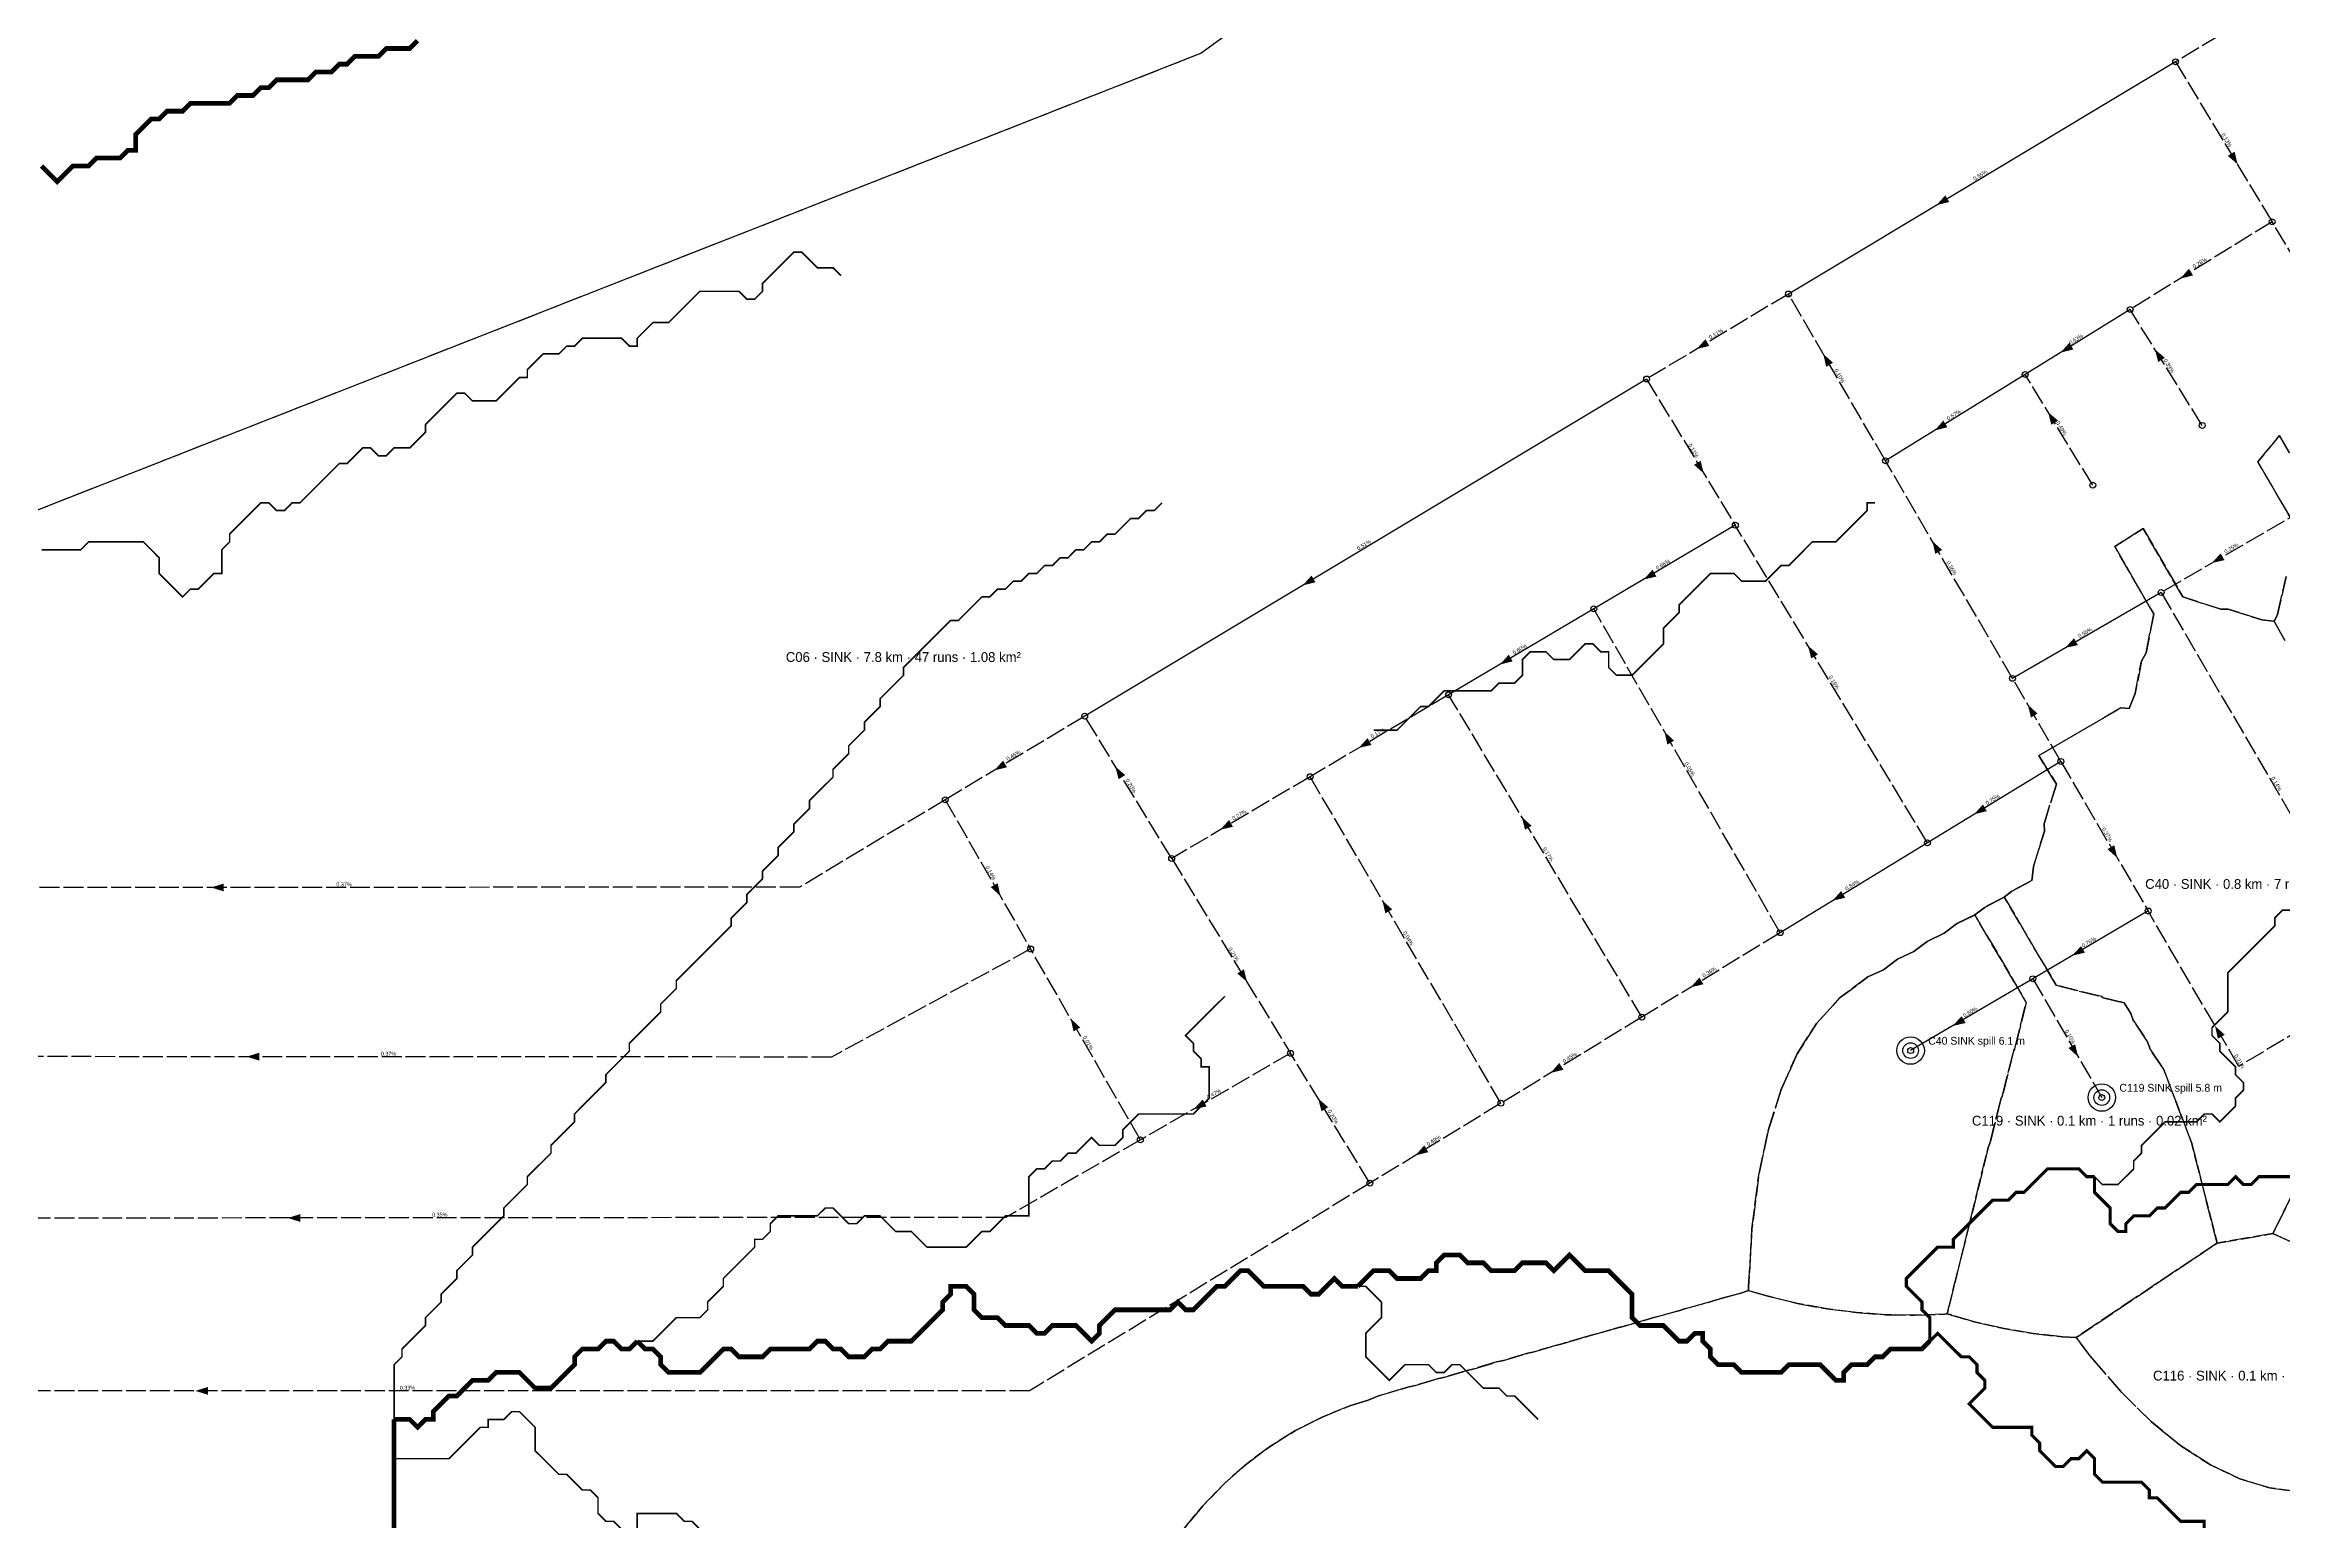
# Model space of a CAD drawing. Header units: metres. Extents: x 442821 to 452274, y 2561971 to 2571293.
# Drawn here: x 443661 to 444804, y 2566008 to 2566762 of the extents above; entities that cross this region are included whole.
import ezdxf
from ezdxf.enums import TextEntityAlignment as Align

# ---------------------------------------------------------------- set-up
doc = ezdxf.new("R2010")
doc.units = ezdxf.units.M
doc.header["$LTSCALE"] = 8
doc.linetypes.add('DASHED', pattern=[1.524, 1.27, -0.254])
for name, color, linetype in [('A_ARROWS', 7, 'Continuous'), ('A_CATCH_LABEL', 7, 'Continuous'), ('A_CATCHMENTS', 7, 'Continuous'), ('A_ENVELOPE', 3, 'Continuous'), ('A_GRADIENT', 8, 'Continuous'), ('A_JUNCTIONS', 8, 'Continuous'), ('A_OUTLET_LABEL', 7, 'Continuous'), ('A_OUTLETS', 7, 'Continuous'), ('A_RUNS', 7, 'Continuous'), ('A_STREAMS', 5, 'Continuous')]:
    doc.layers.add(name, color=color, linetype=linetype)

msp = doc.modelspace()

# ---------------------------------------------------------------- linework, layer by layer
at = {"layer": 'A_ARROWS', "color": 3}
for points in [[(444780.3, 2566701), (444775.2, 2566705.4), (444778.7, 2566707.5)], [(444626.5, 2566680.2), (444631, 2566685.2), (444633, 2566681.8)], [(444751, 2566642.7), (444755.4, 2566647.7), (444757.5, 2566644.3)], [(444504, 2566606.7), (444508.5, 2566611.7), (444510.5, 2566608.3)], [(444689.9, 2566604.9), (444694.3, 2566609.9), (444696.4, 2566606.5)], [(444568.7, 2566604.2), (444573.7, 2566599.7), (444570.2, 2566597.6)], [(444738, 2566606.6), (444743.1, 2566602.2), (444739.7, 2566600.1)], [(444683.5, 2566574.5), (444688.6, 2566570.1), (444685.1, 2566568)], [(444625.6, 2566565.1), (444630, 2566570.2), (444632.1, 2566566.8)], [(444507.7, 2566543.1), (444502.7, 2566547.6), (444506.1, 2566549.6)], [(444624.4, 2566508.6), (444629.4, 2566504.1), (444625.9, 2566502.1)], [(444477, 2566489), (444481.5, 2566494), (444483.5, 2566490.5)], [(444767, 2566497.4), (444771.6, 2566502.3), (444773.6, 2566498.9)], [(444302.9, 2566486), (444307.4, 2566491), (444309.4, 2566487.6)], [(444403.6, 2566445.6), (444408.1, 2566450.6), (444410.1, 2566447.2)], [(444560.9, 2566455.2), (444566, 2566450.8), (444562.5, 2566448.7)], [(444692.2, 2566454.1), (444696.7, 2566459), (444698.7, 2566455.5)], [(444673.2, 2566425), (444678.1, 2566420.5), (444674.7, 2566418.5)], [(444331.5, 2566403), (444336, 2566408), (444338, 2566404.5)], [(444487.6, 2566411.3), (444492.5, 2566406.7), (444489.1, 2566404.7)], [(444145.4, 2566391.5), (444149.9, 2566396.5), (444151.9, 2566393.1)], [(444207.2, 2566393.5), (444212.3, 2566389.1), (444208.9, 2566387)], [(444645.7, 2566369.1), (444650.2, 2566374.1), (444652.2, 2566370.7)], [(444260.8, 2566361.2), (444265.3, 2566366.2), (444267.3, 2566362.7)], [(444414.8, 2566367.7), (444419.8, 2566363.2), (444416.4, 2566361.2)], [(443745.6, 2566331.7), (443752, 2566333.7), (443752, 2566329.7)], [(444148.6, 2566327.3), (444143.6, 2566331.9), (444147.1, 2566333.9)], [(444343.6, 2566325), (444348.6, 2566320.5), (444345.1, 2566318.5)], [(444573.4, 2566324.9), (444577.8, 2566329.9), (444579.9, 2566326.5)], [(444274.5, 2566283.4), (444269.5, 2566287.8), (444272.9, 2566289.9)], [(444501, 2566280.7), (444505.4, 2566285.7), (444507.5, 2566282.3)], [(444184.4, 2566264.8), (444189.3, 2566260.2), (444185.9, 2566258.2)], [(443763.7, 2566245.3), (443770.1, 2566247.3), (443770.1, 2566243.3)], [(444429.5, 2566237), (444433.9, 2566242.1), (444436, 2566238.6)], [(444247.2, 2566218.4), (444251.8, 2566223.4), (444253.8, 2566219.9)], [(444310.8, 2566223.9), (444315.9, 2566219.5), (444312.5, 2566217.4)], [(444360.5, 2566194.9), (444365, 2566200), (444367, 2566196.5)], [(443784.7, 2566162.9), (443791.1, 2566164.9), (443791.1, 2566160.9)], [(443737.5, 2566074.6), (443743.9, 2566076.6), (443743.9, 2566072.6)]]:
    msp.add_solid(points, dxfattribs=at)
at = {"layer": 'A_ARROWS', "color": 2}
for points in [[(444718.8, 2566346.8), (444713.8, 2566351.3), (444717.3, 2566353.3)], [(444695.8, 2566296.9), (444700.3, 2566301.8), (444702.3, 2566298.4)], [(444634.8, 2566261), (444639.3, 2566266), (444641.4, 2566262.5)], [(444768.7, 2566261), (444773.7, 2566256.5), (444770.2, 2566254.5)]]:
    msp.add_solid(points, dxfattribs=at)
at = {"layer": 'A_ARROWS', "color": 4}
msp.add_solid([(444698.8, 2566245.2), (444693.9, 2566249.7), (444697.3, 2566251.7)], dxfattribs=at)
at = {"layer": 'A_CATCHMENTS', "color": 3, "linetype": 'DASHED'}
for points in [[(443209.9, 2566349), (444250.9, 2566757.8), (444659.1, 2567054.9)], [(444825.1, 2566521.9), (444801.6, 2566562.5), (444790.6, 2566549.1), (444811.1, 2566513.8)], [(444805, 2566490.5), (444800.6, 2566471.1), (444799, 2566467.6), (444798.6, 2566467.7), (444792.6, 2566468.4), (444775.5, 2566473.9), (444771.7, 2566473.8), (444752.3, 2566480.1), (444732, 2566515.1), (444717.5, 2566505.8), (444737.4, 2566471.4), (444733.6, 2566451.6), (444731.1, 2566447.3), (444728, 2566430.7), (444724.9, 2566423.1), (444724.9, 2566423.1), (444720.7, 2566423.5), (444678.8, 2566399.1), (444687.7, 2566384.5), (444681.4, 2566364.2), (444681.6, 2566360.5), (444676, 2566342.5), (444675.4, 2566336.4), (444675.1, 2566335.2), (444665, 2566329.9), (444661.1, 2566326.8), (444651.3, 2566321.7), (444646.1, 2566317.7), (444636.8, 2566313.2), (444630.5, 2566308.3), (444621.7, 2566304.1), (444615, 2566299), (444606.6, 2566295.1), (444599.5, 2566289.7), (444591.5, 2566286), (444577.3, 2566275.5), (444565.3, 2566262.3), (444555.4, 2566246.8), (444547.2, 2566228.6), (444540.6, 2566207.6), (444535.6, 2566184), (444532.3, 2566157.4), (444530.6, 2566127.7), (444530.6, 2566125.8), (444525.5, 2566124.2), (444514.7, 2566121.3), (444510.5, 2566119.9), (444497.9, 2566116.5), (444495.5, 2566115.7), (444481, 2566111.7), (444480.5, 2566111.5), (444465.4, 2566107.2), (444464.8, 2566107.1), (444450.4, 2566103), (444449.1, 2566102.7), (444435.4, 2566098.7), (444433.4, 2566098.2), (444420.4, 2566094.4), (444417.8, 2566093.8), (444405.4, 2566090.1), (444402.1, 2566089.4), (444390.4, 2566085.9), (444386.8, 2566085), (444375.4, 2566081.6), (444371.7, 2566080.8), (444360.3, 2566077.3), (444356.6, 2566076.5), (444341.6, 2566072), (444336.3, 2566069.9), (444327, 2566067), (444312.8, 2566061.2), (444299.3, 2566054.4), (444286.4, 2566046.4), (444274.3, 2566037.4), (444262.8, 2566027.2), (444251.9, 2566015.9), (444241.8, 2566003.6)]]:
    msp.add_lwpolyline(points, dxfattribs=at)
at = {"layer": 'A_CATCHMENTS', "color": 1, "linetype": 'DASHED'}
for points in [[(444811.1, 2566513.8), (444790.6, 2566549.1), (444801.6, 2566562.5), (444825.1, 2566521.9)], [(444804.5, 2566457.7), (444799, 2566467.6), (444800.6, 2566471.1), (444805, 2566490.5)], [(444241.8, 2566003.6), (444251.9, 2566015.9), (444262.8, 2566027.2), (444274.3, 2566037.4), (444286.4, 2566046.4), (444299.3, 2566054.4), (444312.8, 2566061.2), (444327, 2566067), (444336.3, 2566069.9), (444341.6, 2566072), (444356.6, 2566076.5), (444360.3, 2566077.3), (444371.7, 2566080.8), (444375.4, 2566081.6), (444386.8, 2566085), (444390.4, 2566085.9), (444402.1, 2566089.4), (444405.4, 2566090.1), (444417.8, 2566093.8), (444420.4, 2566094.4), (444433.4, 2566098.2), (444435.4, 2566098.7), (444449.1, 2566102.7), (444450.4, 2566103), (444464.8, 2566107.1), (444465.4, 2566107.2), (444480.5, 2566111.5), (444481, 2566111.7), (444495.5, 2566115.7), (444497.9, 2566116.5), (444510.5, 2566119.9), (444514.7, 2566121.3), (444525.5, 2566124.2), (444530.6, 2566125.8), (444540.5, 2566122.9), (444555.6, 2566119.3), (444570.6, 2566116.5), (444585.7, 2566114.6), (444600.7, 2566113.5), (444615.7, 2566113.3), (444630.8, 2566113.8), (444632, 2566114), (444645.8, 2566109.9), (444660.9, 2566106.4), (444675.9, 2566103.9), (444690.9, 2566102.2), (444697.9, 2566101.9), (444706, 2566091.1), (444721.1, 2566073.7), (444736.2, 2566058.8), (444751.3, 2566046.5), (444766.4, 2566036.8), (444781.4, 2566029.7), (444796.5, 2566025.1), (444811.5, 2566023)]]:
    msp.add_lwpolyline(points, dxfattribs=at)
at = {"layer": 'A_CATCHMENTS', "color": 2, "linetype": 'DASHED'}
msp.add_lwpolyline([(444821, 2566200.9), (444798.3, 2566154.9), (444769.8, 2566150.1), (444756.7, 2566201.5), (444742.4, 2566239.1), (444735.7, 2566248.8), (444734.1, 2566253.2), (444726.9, 2566264), (444725.8, 2566267.3), (444722.3, 2566272.8), (444711.6, 2566275.4), (444710.7, 2566276), (444687.6, 2566281.8), (444687.6, 2566281.8), (444661.1, 2566326.8), (444665, 2566329.9), (444675.1, 2566335.2), (444675.4, 2566336.4), (444676, 2566342.5), (444681.6, 2566360.5), (444681.4, 2566364.2), (444687.7, 2566384.5), (444678.8, 2566399.1), (444720.7, 2566423.5), (444724.9, 2566423.1), (444724.9, 2566423.1), (444728, 2566430.7), (444731.1, 2566447.3), (444733.6, 2566451.6), (444737.4, 2566471.4), (444717.5, 2566505.8), (444732, 2566515.1), (444752.3, 2566480.1), (444771.7, 2566473.8), (444775.5, 2566473.9), (444792.6, 2566468.4), (444798.6, 2566467.7), (444799, 2566467.6), (444804.5, 2566457.7)], dxfattribs=at)
at = {"layer": 'A_CATCHMENTS', "color": 4, "linetype": 'DASHED'}
msp.add_lwpolyline([(444659.4, 2566223.6), (444660.2, 2566225.4), (444665.9, 2566248.3), (444666.5, 2566249.3), (444672.3, 2566273), (444646.1, 2566317.7), (444651.3, 2566321.7), (444661.1, 2566326.8), (444687.6, 2566281.8), (444710.7, 2566276), (444711.6, 2566275.4), (444722.3, 2566272.8), (444725.8, 2566267.3), (444726.9, 2566264), (444734.1, 2566253.2), (444735.7, 2566248.8), (444742.4, 2566239.1), (444756.7, 2566201.5), (444769.8, 2566150.1), (444697.9, 2566101.9), (444690.9, 2566102.2), (444675.9, 2566103.9), (444660.9, 2566106.4), (444645.8, 2566109.9), (444632, 2566114), (444652.9, 2566198.9), (444653.9, 2566201.5), (444659.4, 2566223.6)], close=True, dxfattribs=at)
at = {"layer": 'A_CATCHMENTS', "color": 2, "linetype": 'DASHED'}
msp.add_lwpolyline([(444555.4, 2566246.8), (444565.3, 2566262.3), (444577.3, 2566275.5), (444591.5, 2566286), (444599.5, 2566289.7), (444606.6, 2566295.1), (444615, 2566299), (444621.7, 2566304.1), (444630.5, 2566308.3), (444636.8, 2566313.2), (444646.1, 2566317.7), (444672.3, 2566273), (444666.5, 2566249.3), (444665.9, 2566248.3), (444660.2, 2566225.4), (444659.4, 2566223.6), (444653.9, 2566201.5), (444652.9, 2566198.9), (444632, 2566114), (444630.8, 2566113.8), (444615.7, 2566113.3), (444600.7, 2566113.5), (444585.7, 2566114.6), (444570.6, 2566116.5), (444555.6, 2566119.3), (444540.5, 2566122.9), (444530.6, 2566125.8), (444530.6, 2566127.7), (444532.3, 2566157.4), (444535.6, 2566184), (444540.6, 2566207.6), (444547.2, 2566228.6), (444555.4, 2566246.8)], close=True, dxfattribs=at)
at = {"layer": 'A_CATCHMENTS', "color": 4, "linetype": 'DASHED'}
msp.add_lwpolyline([(444824.8, 2566142.8), (444798.3, 2566154.9), (444821, 2566200.9)], dxfattribs=at)
at = {"layer": 'A_CATCHMENTS', "color": 3, "linetype": 'DASHED'}
msp.add_lwpolyline([(444871.6, 2566023.2), (444862.6, 2566024), (444856.6, 2566023.2), (444844.1, 2566023.7), (444841.6, 2566023.3), (444826.6, 2566023.4), (444825.6, 2566023.5), (444811.5, 2566023), (444796.5, 2566025.1), (444781.4, 2566029.7), (444766.4, 2566036.8), (444751.3, 2566046.5), (444736.2, 2566058.8), (444721.1, 2566073.7), (444706, 2566091.1), (444697.9, 2566101.9), (444769.8, 2566150.1), (444798.3, 2566154.9), (444824.8, 2566142.8), (444843.3, 2566137), (444861.8, 2566133.8), (444880.3, 2566133.1), (444881, 2566024.1), (444871.6, 2566023.2)], close=True, dxfattribs=at)
at = {"layer": 'A_ENVELOPE', "color": 3}
msp.add_lwpolyline([(443922.9, 2562555.5), (443114.8, 2564922.9), (443209.9, 2566349), (444250.9, 2566757.8), (445002, 2567304.5)], dxfattribs=at)
at = {"layer": 'A_JUNCTIONS'}
for centre in [(444748.6, 2566753.4), (444797.9, 2566671.7), (444550.9, 2566634.8), (444725.4, 2566626.9), (444478.5, 2566591.4), (444671.8, 2566593.7), (444762.2, 2566567.7), (444600.5, 2566549.6), (444706.3, 2566537.2), (444523.8, 2566516.7), (444741.2, 2566482.4), (444451.5, 2566474), (444665.3, 2566438.5), (444377.4, 2566430.1), (444191.6, 2566419.2), (444690, 2566396.1), (444306.7, 2566388.3), (444120.4, 2566376.5), (444236, 2566346.5), (444621.9, 2566354.5), (444734.6, 2566319.7), (444164, 2566300.3), (444546.7, 2566308.6), (444675.7, 2566285.1), (444476.1, 2566265.5), (444296.7, 2566247), (444613.3, 2566248.4), (444404.1, 2566221.5), (444710.9, 2566224.4), (444220, 2566202.8), (444337.2, 2566180.7)]:
    msp.add_circle(centre, 1.5, dxfattribs=at)
at = {"layer": 'A_OUTLETS', "color": 1}
for centre, radius in [((444613.3, 2566248.4), 7), ((444613.3, 2566248.4), 4), ((444710.9, 2566224.4), 7), ((444710.9, 2566224.4), 4)]:
    msp.add_circle(centre, radius, dxfattribs=at)
at = {"layer": 'A_RUNS', "color": 3, "linetype": 'DASHED'}
for points in [[(444823.2, 2566798.2), (444748.6, 2566753.4)], [(444748.6, 2566753.4), (444797.9, 2566671.7)], [(444797.9, 2566671.7), (444725.4, 2566626.9)], [(444867.9, 2566555.8), (444797.9, 2566671.7)], [(444550.9, 2566634.8), (444478.5, 2566591.4)], [(444600.5, 2566549.6), (444550.9, 2566634.8)], [(444762.2, 2566567.7), (444725.4, 2566626.9)], [(444478.5, 2566591.4), (444523.7, 2566516.7)], [(444706.3, 2566537.2), (444671.8, 2566593.7)], [(444665.3, 2566438.5), (444600.5, 2566549.6)], [(444621.9, 2566354.5), (444523.7, 2566516.7)], [(444814.5, 2566524.9), (444741.2, 2566482.4)], [(444546.7, 2566308.6), (444451.5, 2566474)], [(444690, 2566396.1), (444665.3, 2566438.5)], [(444377.4, 2566430.1), (444306.7, 2566388.3)], [(444476.1, 2566265.5), (444377.4, 2566430.1)], [(444191.6, 2566419.2), (444120.4, 2566376.5)], [(444236, 2566346.5), (444191.6, 2566419.2)], [(444306.7, 2566388.3), (444236, 2566346.5)], [(444404.1, 2566221.5), (444306.7, 2566388.3)], [(444120.4, 2566376.5), (444046.1, 2566331.9), (443494.1, 2566331.5)], [(444120.4, 2566376.5), (444164, 2566300.3)], [(444236, 2566346.5), (444296.7, 2566247)], [(444164, 2566300.3), (444062.3, 2566245.1), (443494.1, 2566245.4)], [(444220, 2566202.8), (444164, 2566300.3)], [(444546.7, 2566308.6), (444476.1, 2566265.5)], [(444476.1, 2566265.5), (444404.1, 2566221.5)], [(444296.7, 2566247), (444220, 2566202.8)], [(444337.2, 2566180.7), (444296.7, 2566247)], [(444404.1, 2566221.5), (444337.2, 2566180.7)], [(444220, 2566202.8), (444151.3, 2566163.2), (443494.1, 2566162.7)], [(444337.2, 2566180.7), (444163.4, 2566074.6), (443412.6, 2566074.6), (443412.6, 2566162.6)]]:
    msp.add_lwpolyline(points, dxfattribs=at)
at = {"layer": 'A_RUNS', "color": 3}
for points in [[(444748.6, 2566753.4), (444550.9, 2566634.8)], [(444725.4, 2566626.9), (444671.8, 2566593.7)], [(444478.5, 2566591.4), (444191.6, 2566419.2)], [(444671.8, 2566593.7), (444600.5, 2566549.6)], [(444523.7, 2566516.7), (444451.5, 2566474)], [(444741.2, 2566482.4), (444665.3, 2566438.5)], [(444451.5, 2566474), (444377.4, 2566430.1)], [(444690, 2566396.1), (444621.9, 2566354.5)], [(444621.9, 2566354.5), (444546.7, 2566308.6)]]:
    msp.add_lwpolyline(points, dxfattribs=at)
at = {"layer": 'A_RUNS', "color": 2, "linetype": 'DASHED'}
for points in [[(444741.2, 2566482.4), (444856.2, 2566285.4)], [(444690, 2566396.1), (444734.6, 2566319.7)], [(444856.2, 2566285.4), (444780.8, 2566240.3), (444734.6, 2566319.7)]]:
    msp.add_lwpolyline(points, dxfattribs=at)
at = {"layer": 'A_RUNS', "color": 2}
for points in [[(444734.6, 2566319.7), (444675.7, 2566285.1)], [(444675.7, 2566285.1), (444613.3, 2566248.4)]]:
    msp.add_lwpolyline(points, dxfattribs=at)
at = {"layer": 'A_RUNS', "color": 4, "linetype": 'DASHED'}
msp.add_lwpolyline([(444675.7, 2566285.1), (444710.9, 2566224.4)], dxfattribs=at)
at = {"layer": 'A_STREAMS', "color": 5}
for points, const_width in [([(443851, 2566764.2), (443847, 2566760.2), (443843, 2566760.2), (443839, 2566760.2), (443835, 2566760.2), (443831, 2566756.2), (443827, 2566756.2), (443823, 2566756.2), (443819, 2566756.2), (443815, 2566752.2), (443811, 2566752.2), (443807, 2566748.2), (443803, 2566748.2), (443799, 2566748.2), (443795, 2566744.2), (443791, 2566744.2), (443787, 2566744.2), (443783, 2566744.2), (443779, 2566744.2), (443775, 2566740.2), (443771, 2566740.2), (443767, 2566736.2), (443763, 2566736.2), (443759, 2566736.2), (443755, 2566732.2), (443751, 2566732.2), (443747, 2566732.2), (443743, 2566732.2), (443739, 2566732.2), (443735, 2566732.2), (443731, 2566728.2), (443727, 2566728.2), (443723, 2566728.2), (443719, 2566724.2), (443715, 2566724.2), (443711, 2566720.2), (443707, 2566716.2), (443707, 2566712.2), (443707, 2566708.2), (443703, 2566708.2), (443699, 2566704.2), (443695, 2566704.2), (443691, 2566704.2), (443687, 2566704.2), (443683, 2566700.2), (443679, 2566700.2), (443675, 2566700.2), (443671, 2566696.2), (443667, 2566692.2), (443663, 2566696.2), (443659, 2566700.2)], 2.4), ([(444067.1, 2566644.2), (444063.1, 2566648.2), (444059.1, 2566648.2), (444055.1, 2566648.2), (444051.1, 2566652.2), (444047.1, 2566656.2), (444043.1, 2566656.2), (444039.1, 2566652.2), (444035.1, 2566648.2), (444031.1, 2566644.2), (444027.1, 2566640.2), (444027.1, 2566636.2), (444023.1, 2566632.2), (444019.1, 2566632.2), (444015.1, 2566636.2), (444011.1, 2566636.2), (444007.1, 2566636.2), (444003.1, 2566636.2), (443999.1, 2566636.2), (443995.1, 2566636.2), (443991.1, 2566632.2), (443987.1, 2566628.2), (443983.1, 2566624.2), (443979.1, 2566620.2), (443975.1, 2566620.2), (443971.1, 2566620.2), (443967.1, 2566616.2), (443963.1, 2566612.2), (443963.1, 2566608.2), (443959.1, 2566608.2), (443955.1, 2566612.2), (443951.1, 2566612.2), (443947.1, 2566612.2), (443943.1, 2566612.2), (443939.1, 2566612.2), (443935.1, 2566612.2), (443931.1, 2566608.2), (443927.1, 2566608.2), (443923.1, 2566604.2), (443919.1, 2566604.2), (443915.1, 2566604.2), (443911, 2566600.2), (443907, 2566596.2), (443907, 2566592.2), (443903, 2566592.2), (443899, 2566588.2), (443895, 2566584.2), (443891, 2566580.2), (443887, 2566580.2), (443883, 2566580.2), (443879, 2566580.2), (443875, 2566584.2), (443871, 2566584.2), (443867, 2566580.2), (443863, 2566576.2), (443859, 2566572.2), (443855, 2566568.2), (443855, 2566564.2), (443851, 2566560.2), (443847, 2566556.2), (443843, 2566556.2), (443839, 2566556.2), (443835, 2566552.2), (443831, 2566552.2), (443827, 2566556.2), (443823, 2566556.2), (443819, 2566552.2), (443815, 2566548.2), (443811, 2566548.2), (443807, 2566544.2), (443803, 2566540.2), (443799, 2566536.2), (443795, 2566532.2), (443791, 2566528.2), (443787, 2566528.2), (443783, 2566524.2), (443779, 2566524.2), (443775, 2566528.2), (443771, 2566528.2), (443767, 2566524.2), (443763, 2566520.2), (443759, 2566516.2), (443755, 2566512.2), (443755, 2566508.2), (443751, 2566504.2), (443751, 2566500.1), (443751, 2566496.1), (443751, 2566492.1), (443747, 2566492.1), (443743, 2566488.1), (443739, 2566484.1), (443735, 2566484.1), (443731, 2566480.1), (443727, 2566484.1), (443723, 2566488.1), (443719, 2566492.1), (443719, 2566496.1), (443719, 2566500.1), (443715, 2566504.2), (443711, 2566508.2), (443707, 2566508.2), (443703, 2566508.2), (443699, 2566508.2), (443695, 2566508.2), (443691, 2566508.2), (443687, 2566508.2), (443683, 2566508.2), (443679, 2566504.2), (443675, 2566504.2), (443671, 2566504.2), (443667, 2566504.2), (443663, 2566504.2), (443659, 2566504.2)], 0.8), ([(444231.1, 2566528.2), (444227.1, 2566524.2), (444223.1, 2566524.2), (444219.1, 2566520.2), (444215.1, 2566520.2), (444211.1, 2566516.2), (444207.1, 2566512.2), (444203.1, 2566512.2), (444199.1, 2566508.2), (444195.1, 2566508.2), (444191.1, 2566504.2), (444187.1, 2566504.2), (444183.1, 2566500.1), (444179.1, 2566500.1), (444175.1, 2566496.1), (444171.1, 2566496.1), (444167.1, 2566492.1), (444163.1, 2566492.1), (444159.1, 2566488.1), (444155.1, 2566488.1), (444151.1, 2566484.1), (444147.1, 2566484.1), (444143.1, 2566480.1), (444139.1, 2566480.1), (444135.1, 2566476.1), (444131.1, 2566472.1), (444127.1, 2566468.1), (444123.1, 2566468.1), (444119.1, 2566464.1), (444115.1, 2566460.1), (444111.1, 2566456.1), (444107.1, 2566452.1), (444103.1, 2566448.1), (444099.1, 2566444.1), (444099.1, 2566440.1), (444095.1, 2566436.1), (444091.1, 2566432.1), (444087.1, 2566428.1), (444087.1, 2566424.1), (444083.1, 2566420.1), (444079.1, 2566416.1), (444079.1, 2566412.1), (444075.1, 2566408.1), (444071.1, 2566404.1), (444071.1, 2566400.1), (444067.1, 2566396.1), (444063.1, 2566392.1), (444063.1, 2566388.1), (444059.1, 2566384.1), (444055.1, 2566380.1), (444051.1, 2566376.1), (444051.1, 2566372.1), (444047.1, 2566368.1), (444043.1, 2566364.1), (444043.1, 2566360.1), (444039.1, 2566356.1), (444035.1, 2566352.1), (444035.1, 2566348.1), (444031.1, 2566344.1), (444027.1, 2566340.1), (444027.1, 2566336.1), (444023.1, 2566332.1), (444019.1, 2566328.1), (444019.1, 2566324.1), (444015.1, 2566320.1), (444011.1, 2566316.1), (444011.1, 2566312.1), (444007.1, 2566308.1), (444003.1, 2566304.1), (443999.1, 2566300.1), (443995.1, 2566296.1), (443991.1, 2566292.1), (443987.1, 2566288.1), (443983.1, 2566284.1), (443983.1, 2566280.1), (443979.1, 2566276.1), (443975.1, 2566272.1), (443975.1, 2566268.1), (443971.1, 2566264.1), (443967.1, 2566260.1), (443963.1, 2566256.1), (443959.1, 2566252.1), (443959.1, 2566248.1), (443955.1, 2566244.1), (443951.1, 2566240.1), (443947.1, 2566236.1), (443947.1, 2566232.1), (443943.1, 2566228.1), (443939.1, 2566224.1), (443935.1, 2566220.1), (443931.1, 2566216), (443931.1, 2566212), (443927.1, 2566208), (443923.1, 2566204), (443919.1, 2566200), (443919.1, 2566196), (443915.1, 2566192), (443911, 2566188), (443907, 2566184), (443907, 2566180), (443903, 2566176), (443899, 2566172), (443895, 2566168), (443895, 2566164), (443891, 2566160), (443887, 2566156), (443883, 2566152), (443879, 2566148), (443879, 2566144), (443875, 2566140), (443871, 2566136), (443871, 2566132), (443867, 2566128), (443863, 2566124), (443863, 2566120), (443859, 2566116), (443855, 2566112), (443855, 2566108), (443851, 2566104), (443847, 2566100), (443843, 2566096), (443843, 2566092), (443839, 2566088), (443839, 2566084), (443839, 2566080), (443839, 2566076), (443839, 2566072), (443839, 2566068), (443839, 2566064), (443839, 2566060)], 0.8), ([(444595.1, 2566528.2), (444591.1, 2566528.2), (444591.1, 2566524.2), (444587.1, 2566520.2), (444583.1, 2566516.2), (444579.1, 2566512.2), (444575.1, 2566508.2), (444571.1, 2566508.2), (444567.1, 2566508.2), (444563.1, 2566508.2), (444559.1, 2566504.2), (444555.1, 2566500.1), (444551.1, 2566496.1), (444547.1, 2566496.1), (444543.1, 2566492.1), (444539.1, 2566488.1), (444535.1, 2566488.1), (444531.1, 2566488.1), (444527.1, 2566488.1), (444523.1, 2566492.1), (444519.1, 2566492.1), (444515.1, 2566492.1), (444511.1, 2566492.1), (444507.1, 2566488.1), (444503.1, 2566484.1), (444499.1, 2566480.1), (444495.1, 2566476.1), (444495.1, 2566472.1), (444491.1, 2566468.1), (444487.1, 2566464.1), (444487.1, 2566460.1), (444487.1, 2566456.1), (444483.1, 2566452.1), (444479.1, 2566448.1), (444475.1, 2566444.1), (444471.1, 2566440.1), (444467.1, 2566440.1), (444463.1, 2566440.1), (444459.1, 2566444.1), (444459.1, 2566448.1), (444459.1, 2566452.1), (444455.1, 2566452.1), (444451.1, 2566456.1), (444447.1, 2566456.1), (444443.1, 2566452.1), (444439.1, 2566448.1), (444435.1, 2566448.1), (444431.1, 2566448.1), (444427.1, 2566452.1), (444423.1, 2566452.1), (444419.1, 2566452.1), (444415.1, 2566448.1), (444415.1, 2566444.1), (444415.1, 2566440.1), (444411.1, 2566436.1), (444407.1, 2566436.1), (444403.1, 2566436.1), (444399.1, 2566432.1), (444395.1, 2566432.1), (444391.1, 2566432.1), (444387.1, 2566432.1), (444383.1, 2566432.1), (444379.1, 2566432.1), (444375.1, 2566432.1), (444371.1, 2566428.1), (444367.1, 2566424.1), (444363.1, 2566424.1), (444359.1, 2566420.1), (444355.1, 2566416.1), (444351.1, 2566412.1), (444347.1, 2566412.1), (444343.1, 2566412.1), (444339.1, 2566412.1)], 0.8), ([(444807.2, 2566320.1), (444803.2, 2566320.1), (444799.2, 2566316.1), (444799.2, 2566312.1), (444795.2, 2566308.1), (444791.2, 2566304.1), (444787.2, 2566300.1), (444783.2, 2566296.1), (444779.2, 2566292.1), (444775.2, 2566288.1), (444775.2, 2566284.1), (444775.2, 2566280.1), (444775.2, 2566276.1), (444775.2, 2566272.1), (444775.2, 2566268.1), (444771.2, 2566264.1), (444767.2, 2566260.1), (444767.2, 2566256.1), (444771.2, 2566252.1), (444771.2, 2566248.1), (444775.2, 2566244.1), (444779.2, 2566240.1), (444779.2, 2566236.1), (444783.2, 2566232.1), (444783.2, 2566228.1), (444779.2, 2566224.1), (444779.2, 2566220.1), (444775.2, 2566216), (444771.2, 2566212), (444767.2, 2566216), (444763.2, 2566216), (444759.2, 2566212), (444755.2, 2566212), (444751.2, 2566212), (444747.2, 2566212), (444743.2, 2566212), (444739.2, 2566208), (444735.2, 2566204), (444731.2, 2566200), (444731.2, 2566196), (444727.2, 2566192), (444727.2, 2566188), (444723.2, 2566184), (444719.2, 2566180), (444715.2, 2566180), (444711.2, 2566180), (444707.2, 2566184)], 0.8), ([(444263.1, 2566276.1), (444259.1, 2566272.1), (444255.1, 2566268.1), (444251.1, 2566264.1), (444247.1, 2566260.1), (444243.1, 2566256.1), (444247.1, 2566252.1), (444247.1, 2566248.1), (444251.1, 2566244.1), (444251.1, 2566240.1), (444255.1, 2566240.1), (444255.1, 2566236.1), (444255.1, 2566232.1), (444255.1, 2566228.1), (444255.1, 2566224.1), (444251.1, 2566220.1), (444247.1, 2566216), (444243.1, 2566216), (444239.1, 2566216), (444235.1, 2566216), (444231.1, 2566216), (444227.1, 2566216), (444223.1, 2566216), (444219.1, 2566216), (444215.1, 2566212), (444211.1, 2566208), (444211.1, 2566204), (444207.1, 2566200), (444203.1, 2566200), (444199.1, 2566200), (444195.1, 2566204), (444191.1, 2566200), (444187.1, 2566196), (444183.1, 2566196), (444179.1, 2566192), (444175.1, 2566192), (444171.1, 2566188), (444167.1, 2566188), (444163.1, 2566184), (444163.1, 2566180), (444163.1, 2566176), (444163.1, 2566172), (444163.1, 2566168), (444163.1, 2566164), (444159.1, 2566164), (444155.1, 2566164), (444151.1, 2566164), (444147.1, 2566160), (444143.1, 2566156), (444139.1, 2566156), (444135.1, 2566152), (444131.1, 2566148), (444127.1, 2566148), (444123.1, 2566148), (444119.1, 2566148), (444115.1, 2566148), (444111.1, 2566148), (444107.1, 2566152), (444103.1, 2566156), (444099.1, 2566156), (444095.1, 2566156), (444091.1, 2566160), (444087.1, 2566164), (444083.1, 2566164), (444079.1, 2566164), (444075.1, 2566160), (444071.1, 2566160), (444067.1, 2566164), (444063.1, 2566168), (444059.1, 2566168), (444055.1, 2566164), (444051.1, 2566164), (444047.1, 2566164), (444043.1, 2566164), (444039.1, 2566164), (444035.1, 2566164), (444031.1, 2566160), (444031.1, 2566156), (444027.1, 2566152), (444023.1, 2566152), (444023.1, 2566148), (444019.1, 2566144), (444015.1, 2566140), (444011.1, 2566136), (444007.1, 2566132), (444007.1, 2566128), (444003.1, 2566124), (443999.1, 2566120), (443999.1, 2566116), (443995.1, 2566112), (443991.1, 2566112), (443987.1, 2566112), (443983.1, 2566112), (443979.1, 2566108), (443975.1, 2566104), (443971.1, 2566100), (443967.1, 2566100), (443963.1, 2566100)], 0.8), ([(444707.2, 2566184), (444703.2, 2566184), (444699.2, 2566188), (444695.2, 2566188), (444691.2, 2566188), (444687.2, 2566188), (444683.2, 2566188), (444679.2, 2566184), (444675.2, 2566180), (444671.2, 2566176), (444667.2, 2566176), (444663.2, 2566172), (444659.2, 2566172), (444655.2, 2566172), (444651.2, 2566168), (444647.2, 2566164), (444643.2, 2566160), (444639.2, 2566156), (444635.1, 2566152), (444635.1, 2566148), (444631.1, 2566148), (444627.1, 2566148), (444623.1, 2566144), (444619.1, 2566140), (444615.1, 2566136), (444611.1, 2566132), (444611.1, 2566128), (444615.1, 2566124), (444619.1, 2566120), (444619.1, 2566116), (444623.1, 2566112), (444623.1, 2566108), (444623.1, 2566104), (444623.1, 2566100)], 1.6), ([(444807.2, 2566184), (444803.2, 2566184), (444799.2, 2566184), (444795.2, 2566184), (444791.2, 2566184), (444787.2, 2566180), (444783.2, 2566180), (444779.2, 2566184), (444775.2, 2566180), (444771.2, 2566180), (444767.2, 2566180), (444763.2, 2566180), (444759.2, 2566180), (444755.2, 2566176), (444751.2, 2566176), (444747.2, 2566172), (444743.2, 2566168), (444739.2, 2566168), (444735.2, 2566164), (444731.2, 2566164), (444727.2, 2566164), (444723.2, 2566160), (444723.2, 2566156), (444719.2, 2566156), (444715.2, 2566160), (444715.2, 2566164), (444715.2, 2566168), (444711.2, 2566172), (444707.2, 2566176), (444707.2, 2566180), (444707.2, 2566184)], 1.6), ([(444623.1, 2566100), (444619.1, 2566096), (444615.1, 2566096), (444611.1, 2566096), (444607.1, 2566096), (444603.1, 2566096), (444599.1, 2566092), (444595.1, 2566092), (444591.1, 2566088), (444587.1, 2566088), (444583.1, 2566088), (444579.1, 2566084), (444579.1, 2566080), (444575.1, 2566080), (444571.1, 2566084), (444567.1, 2566088), (444563.1, 2566088), (444559.1, 2566088), (444555.1, 2566088), (444551.1, 2566088), (444547.1, 2566084), (444543.1, 2566084), (444539.1, 2566084), (444535.1, 2566084), (444531.1, 2566084), (444527.1, 2566084), (444523.1, 2566088), (444519.1, 2566088), (444515.1, 2566088), (444511.1, 2566092), (444511.1, 2566096), (444507.1, 2566100), (444507.1, 2566104), (444503.1, 2566104), (444499.1, 2566100), (444495.1, 2566100), (444491.1, 2566104), (444487.1, 2566108), (444483.1, 2566108), (444479.1, 2566108), (444475.1, 2566108), (444471.1, 2566112), (444471.1, 2566116), (444471.1, 2566120), (444471.1, 2566124), (444467.1, 2566128), (444463.1, 2566132), (444459.1, 2566136), (444455.1, 2566136), (444451.1, 2566136), (444447.1, 2566136), (444443.1, 2566140), (444439.1, 2566144), (444435.1, 2566140), (444431.1, 2566136), (444427.1, 2566140), (444423.1, 2566140), (444419.1, 2566140), (444415.1, 2566140), (444411.1, 2566136), (444407.1, 2566136), (444403.1, 2566136), (444399.1, 2566136), (444395.1, 2566140), (444391.1, 2566140), (444387.1, 2566140), (444383.1, 2566144), (444379.1, 2566144), (444375.1, 2566144), (444371.1, 2566140), (444371.1, 2566136), (444367.1, 2566136), (444363.1, 2566132), (444359.1, 2566132), (444355.1, 2566132), (444351.1, 2566132), (444347.1, 2566136), (444343.1, 2566136), (444339.1, 2566136), (444335.1, 2566132), (444331.1, 2566128)], 2.4), ([(444331.1, 2566128), (444327.1, 2566128), (444323.1, 2566128), (444319.1, 2566132), (444315.1, 2566128), (444311.1, 2566124), (444307.1, 2566124), (444303.1, 2566128), (444299.1, 2566128), (444295.1, 2566128), (444291.1, 2566128), (444287.1, 2566128), (444283.1, 2566128), (444279.1, 2566132), (444275.1, 2566136), (444271.1, 2566136), (444267.1, 2566132), (444263.1, 2566128), (444259.1, 2566128), (444255.1, 2566124), (444251.1, 2566120), (444247.1, 2566116), (444243.1, 2566116), (444239.1, 2566120), (444235.1, 2566116), (444231.1, 2566116), (444227.1, 2566116), (444223.1, 2566116), (444219.1, 2566116), (444215.1, 2566116), (444211.1, 2566116), (444207.1, 2566116), (444203.1, 2566112), (444199.1, 2566108), (444199.1, 2566104), (444195.1, 2566100), (444191.1, 2566104), (444187.1, 2566108), (444183.1, 2566108), (444179.1, 2566108), (444175.1, 2566108), (444171.1, 2566104), (444167.1, 2566104), (444163.1, 2566108), (444159.1, 2566108), (444155.1, 2566108), (444151.1, 2566108), (444147.1, 2566112), (444143.1, 2566112), (444139.1, 2566112), (444135.1, 2566116), (444135.1, 2566120), (444135.1, 2566124), (444131.1, 2566128), (444127.1, 2566128), (444123.1, 2566128), (444123.1, 2566124), (444119.1, 2566120), (444119.1, 2566116), (444115.1, 2566112), (444111.1, 2566108), (444107.1, 2566104), (444103.1, 2566100), (444099.1, 2566100), (444095.1, 2566100), (444091.1, 2566100), (444087.1, 2566096), (444083.1, 2566096), (444079.1, 2566092), (444075.1, 2566092), (444071.1, 2566092), (444067.1, 2566096), (444063.1, 2566096), (444059.1, 2566100), (444055.1, 2566100), (444051.1, 2566096), (444047.1, 2566096), (444043.1, 2566096), (444039.1, 2566096), (444035.1, 2566096), (444031.1, 2566096), (444027.1, 2566092), (444023.1, 2566092), (444019.1, 2566092), (444015.1, 2566092), (444011.1, 2566096), (444007.1, 2566096), (444003.1, 2566092), (443999.1, 2566088), (443995.1, 2566084), (443991.1, 2566084), (443987.1, 2566084), (443983.1, 2566084), (443979.1, 2566084), (443975.1, 2566088), (443975.1, 2566092), (443971.1, 2566096), (443967.1, 2566096), (443963.1, 2566100)], 2.4), ([(444423.1, 2566060), (444419.1, 2566064), (444415.1, 2566068), (444411.1, 2566072), (444407.1, 2566072), (444403.1, 2566076), (444399.1, 2566076), (444395.1, 2566076), (444391.1, 2566080), (444387.1, 2566084), (444383.1, 2566088), (444379.1, 2566088), (444375.1, 2566084), (444371.1, 2566084), (444367.1, 2566088), (444363.1, 2566088), (444359.1, 2566088), (444355.1, 2566088), (444351.1, 2566084), (444347.1, 2566080), (444343.1, 2566084), (444339.1, 2566088), (444335.1, 2566092), (444335.1, 2566096), (444335.1, 2566100), (444335.1, 2566104), (444339.1, 2566108), (444343.1, 2566112), (444343.1, 2566116), (444343.1, 2566120), (444339.1, 2566124), (444335.1, 2566128), (444331.1, 2566128)], 0.8), ([(444763.2, 2566004), (444763.2, 2566008), (444759.2, 2566008), (444755.2, 2566008), (444751.2, 2566008), (444747.2, 2566012), (444743.2, 2566016), (444739.2, 2566020), (444735.2, 2566020), (444735.2, 2566024), (444731.2, 2566028), (444727.2, 2566028), (444723.2, 2566028), (444719.2, 2566028), (444715.2, 2566028), (444711.2, 2566028), (444707.2, 2566032), (444707.2, 2566036), (444707.2, 2566040), (444703.2, 2566044), (444699.2, 2566040), (444695.2, 2566040), (444691.2, 2566036), (444687.2, 2566036), (444683.2, 2566040), (444679.2, 2566044), (444679.2, 2566048), (444675.2, 2566052), (444675.2, 2566056), (444671.2, 2566056), (444667.2, 2566056), (444663.2, 2566056), (444659.2, 2566056), (444655.2, 2566056), (444651.2, 2566060), (444647.2, 2566064), (444643.2, 2566068), (444647.2, 2566072), (444651.2, 2566076), (444651.2, 2566080), (444647.2, 2566084), (444647.2, 2566088), (444643.2, 2566092), (444639.2, 2566092), (444635.1, 2566096), (444631.1, 2566100), (444627.1, 2566104), (444623.1, 2566100)], 1.6), ([(443963.1, 2566100), (443959.1, 2566096), (443955.1, 2566096), (443951.1, 2566100), (443947.1, 2566100), (443943.1, 2566096), (443939.1, 2566096), (443935.1, 2566096), (443931.1, 2566092), (443931.1, 2566088), (443927.1, 2566084), (443923.1, 2566080), (443919.1, 2566076), (443915.1, 2566076), (443911, 2566076), (443907, 2566080), (443903, 2566084), (443899, 2566084), (443895, 2566084), (443891, 2566084), (443887, 2566080), (443883, 2566080), (443879, 2566080), (443875, 2566076), (443871, 2566072), (443867, 2566072), (443863, 2566068), (443859, 2566064), (443859, 2566060), (443855, 2566060), (443851, 2566056), (443847, 2566060), (443843, 2566060), (443839, 2566060)], 2.4), ([(443839, 2566060), (443839, 2566056), (443839, 2566052), (443839, 2566048), (443839, 2566044), (443839, 2566040)], 2.4), ([(443955.1, 2566004), (443951.1, 2566008), (443947.1, 2566008), (443943.1, 2566012), (443943.1, 2566016), (443943.1, 2566020), (443939.1, 2566024), (443935.1, 2566024), (443931.1, 2566028), (443927.1, 2566032), (443923.1, 2566032), (443919.1, 2566036), (443915.1, 2566040), (443911, 2566044), (443911, 2566048), (443911, 2566052), (443911, 2566056), (443907, 2566060), (443903, 2566064), (443899, 2566064), (443895, 2566060), (443891, 2566060), (443887, 2566060), (443887, 2566056), (443883, 2566056), (443879, 2566052), (443875, 2566048), (443871, 2566044), (443867, 2566040), (443863, 2566040), (443859, 2566040), (443855, 2566040), (443851, 2566040), (443847, 2566040), (443843, 2566040), (443839, 2566040)], 0.8), ([(443839, 2566040), (443839, 2566036), (443839, 2566032), (443839, 2566028), (443839, 2566024), (443839, 2566020), (443839, 2566016), (443839, 2566012), (443839, 2566008), (443839, 2566004)], 2.4), ([(443995.1, 2566004), (443991.1, 2566008), (443987.1, 2566008), (443983.1, 2566012), (443979.1, 2566012), (443975.1, 2566012), (443971.1, 2566012), (443967.1, 2566012), (443963.1, 2566012), (443963.1, 2566008), (443963.1, 2566004)], 0.8)]:
    msp.add_lwpolyline(points, dxfattribs=dict(at, const_width=const_width))

# ---------------------------------------------------------------- texts
at = {"layer": 'A_CATCH_LABEL', "color": 3}
for s, p in [('C06 · SINK · 7.8 km · 47 runs · 1.08 km²', (444099, 2566449.4)), ('C116 · SINK · 0.1 km · 1 runs · 0.02 km²', (444797.1, 2566082.4))]:
    msp.add_text(s, height=5, dxfattribs=at).set_placement(p, align=Align.MIDDLE_CENTER)
at = {"layer": 'A_CATCH_LABEL', "color": 2}
msp.add_text('C40 · SINK · 0.8 km · 7 runs · 0.07 km²', height=5, dxfattribs=at).set_placement((444791.2, 2566333.5), align=Align.MIDDLE_CENTER)
at = {"layer": 'A_CATCH_LABEL', "color": 4}
msp.add_text('C119 · SINK · 0.1 km · 1 runs · 0.02 km²', height=5, dxfattribs=at).set_placement((444704.6, 2566212.6), align=Align.MIDDLE_CENTER)
at = {"layer": 'A_GRADIENT', "color": 3}
for s, rotation, p in [('0.13%', -58.8698, (444773.3, 2566712.6)), ('0.55%', 30.9659, (444649.7, 2566694.1)), ('0.28%', 31.7299, (444761.7, 2566649.3)), ('0.11%', 30.9659, (444514.7, 2566613.1)), ('0.53%', 31.7299, (444698.6, 2566610.3)), ('0.10%', 300.2399, (444575.7, 2566592.2)), ('0.39%', 301.8251, (444743.8, 2566597.3)), ('0.57%', 31.7299, (444636.2, 2566571.7)), ('0.49%', 301.345, (444689, 2566565.4)), ('0.11%', -58.8062, (444501.1, 2566554)), ('0.51%', 30.9659, (444335, 2566505.3)), ('0.25%', 30.0676, (444777.8, 2566503.6)), ('0.66%', 30.5953, (444487.6, 2566495.3)), ('0.36%', 300.2399, (444632.9, 2566494)), ('0.55%', 30.0676, (444703.2, 2566460.5)), ('0.60%', 30.5953, (444414.5, 2566452)), ('0.15%', 301.1938, (444572.8, 2566435.6)), ('0.17%', 30.5953, (444342, 2566409.2)), ('0.46%', 30.9659, (444156, 2566397.8)), ('0.05%', 299.941, (444499.1, 2566391.3)), ('0.20%', 301.4092, (444213.8, 2566382.8)), ('0.75%', 31.4113, (444656, 2566375.3)), ('0.27%', 30.5953, (444271.3, 2566367.4)), ('0.17%', 300.9576, (444426.8, 2566347.8)), ('0.37%', 0.0484, (443813.4, 2566331.7)), ('0.14%', -60.1744, (444142.2, 2566338.4)), ('0.84%', 31.4113, (444584.3, 2566331.6)), ('0.21%', -58.5908, (444266.3, 2566296.7)), ('0.04%', 300.2784, (444355.4, 2566304.9)), ('0.36%', 31.4113, (444511.4, 2566287.1)), ('0.01%', 299.8256, (444192, 2566251.5)), ('0.37%', 359.9624, (443836.1, 2566245.2)), ('0.45%', 31.4113, (444440.1, 2566243.5)), ('0.47%', 29.9567, (444258.3, 2566224.9)), ('0.20%', 301.4092, (444317, 2566213.8)), ('0.49%', 31.4113, (444370.6, 2566201.1)), ('0.35%', 0.0436, (443862.3, 2566163)), ('0.33%', 360, (443845.8, 2566074.6))]:
    msp.add_text(s, height=2, rotation=rotation, dxfattribs=at).set_placement(p, align=Align.BOTTOM_CENTER)
at = {"layer": 'A_GRADIENT', "color": 2}
for s, rotation, p in [('0.14%', -59.7307, (444798.7, 2566383.9)), ('0.37%', -59.7601, (444712.3, 2566357.9)), ('0.76%', 30.456, (444705.1, 2566302.4)), ('0.60%', 30.456, (444644.5, 2566266.7)), ('0.21%', 300.2399, (444779.8, 2566242.1))]:
    msp.add_text(s, height=2, rotation=rotation, dxfattribs=at).set_placement(p, align=Align.BOTTOM_CENTER)
at = {"layer": 'A_GRADIENT', "color": 4}
msp.add_text('0.16%', height=2, rotation=-59.9466, dxfattribs=at).set_placement((444693.3, 2566254.7), align=Align.BOTTOM_CENTER)
at = {"layer": 'A_OUTLET_LABEL', "color": 1}
for s, p in [('C40 SINK spill 6.1 m', (444622.3, 2566251.4)), ('C119 SINK spill 5.8 m', (444719.9, 2566227.4))]:
    msp.add_text(s, height=4, dxfattribs=at).set_placement(p)

doc.saveas('drawing.dxf')
